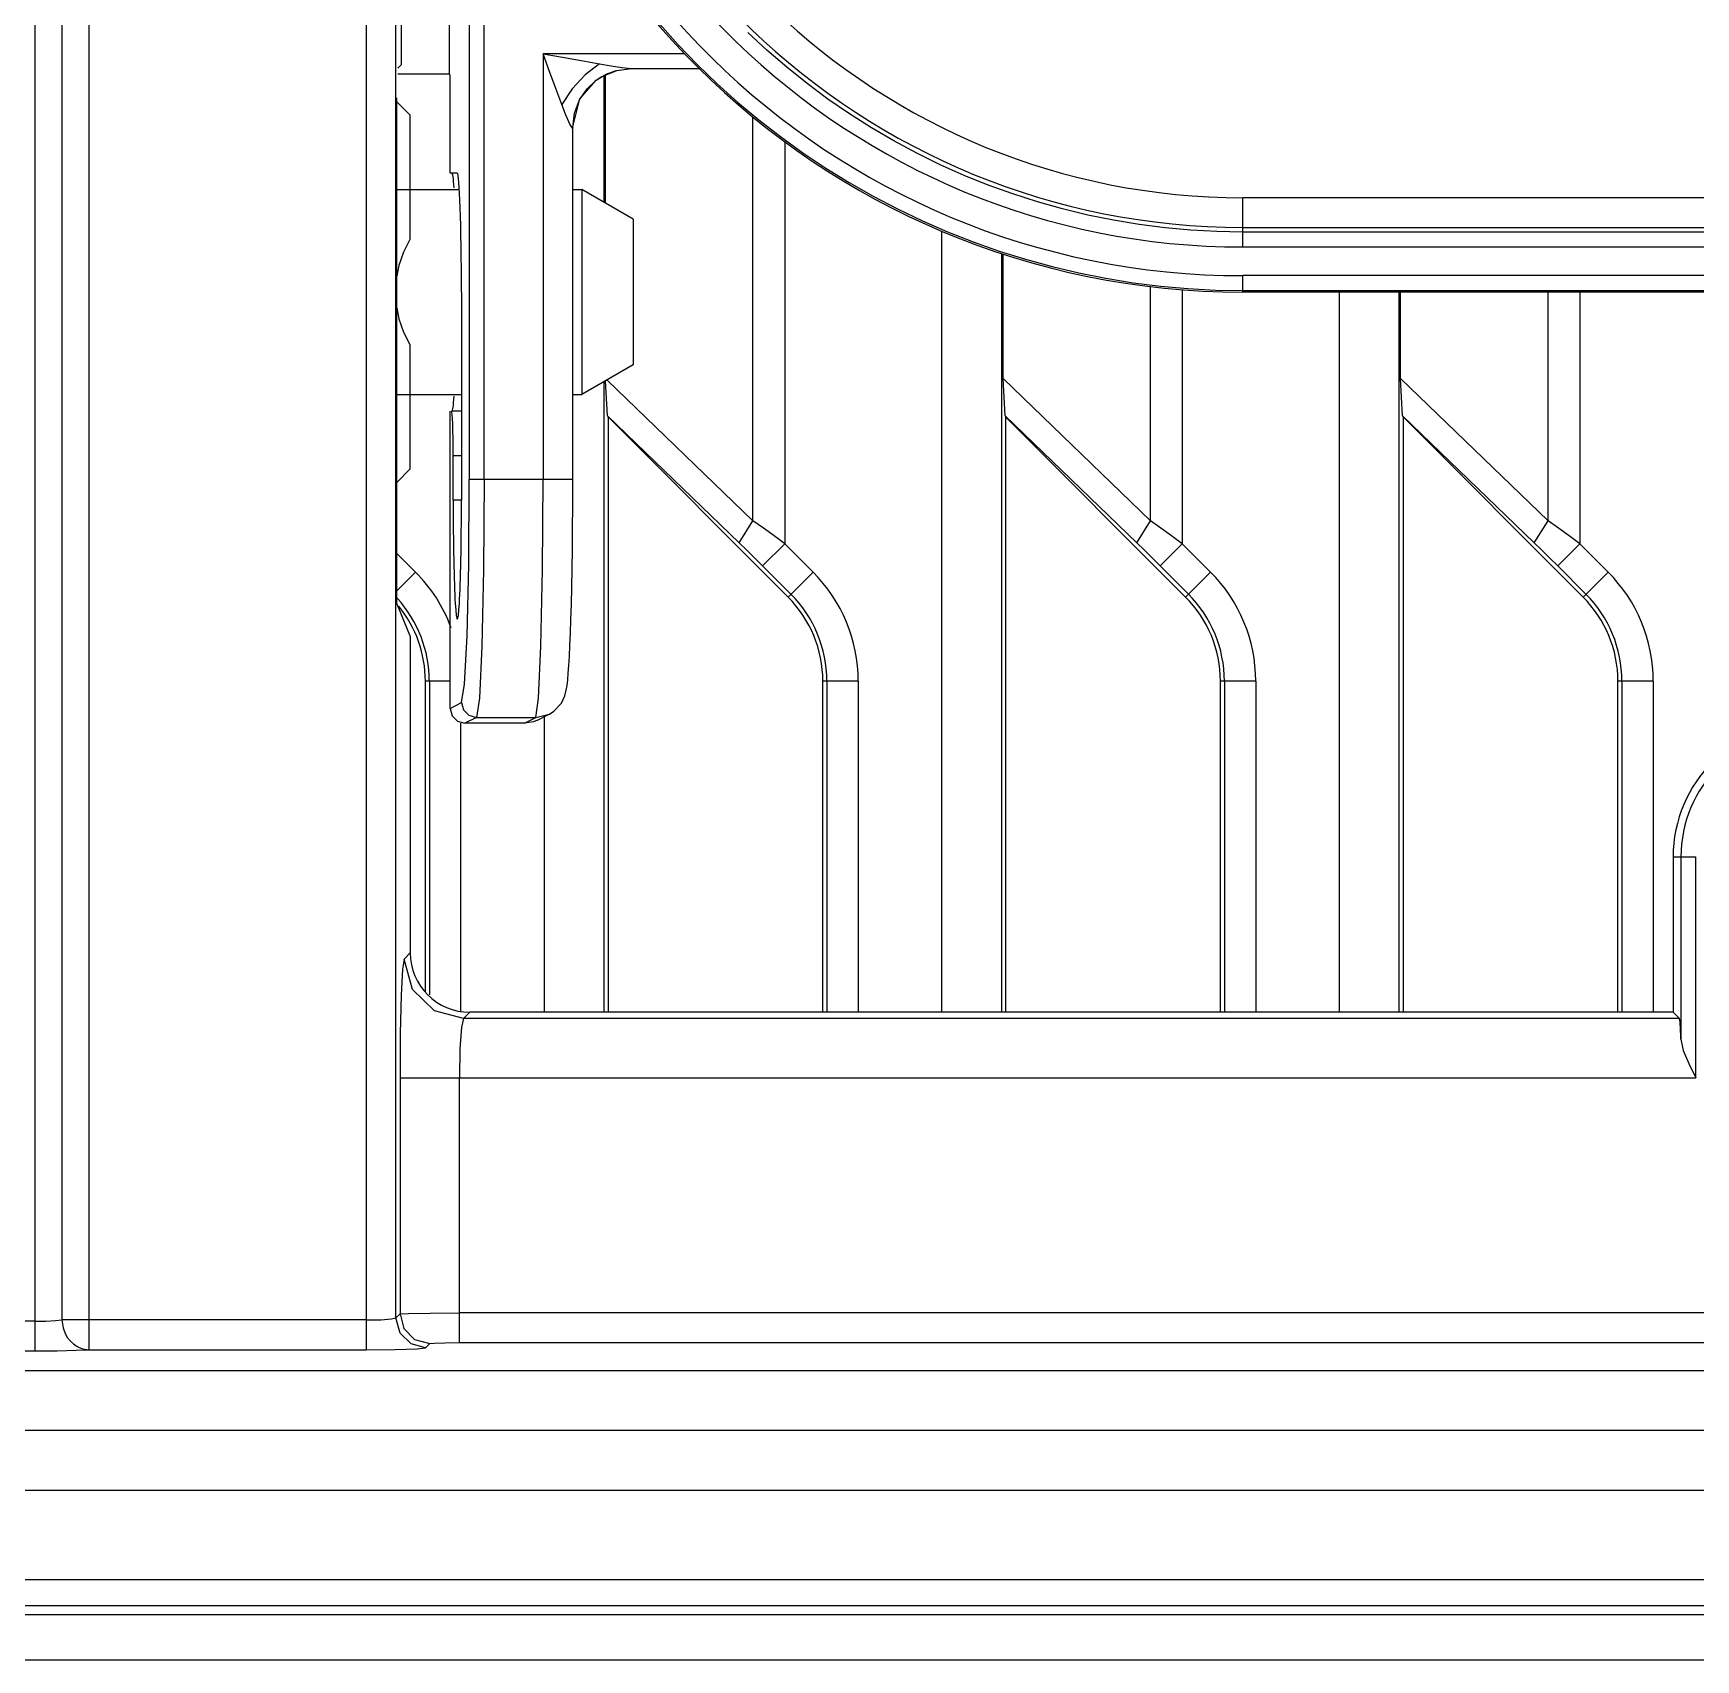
# Model space of a CAD drawing. Header units: millimetres. Extents: x -3132 to 28633, y 682 to 5849.
# Drawn here: x -813.9 to -757.9, y 1987.1 to 2041.8 of the extents above; entities that cross this region are included whole.
import ezdxf

# ---------------------------------------------------------------- set-up
doc = ezdxf.new("R2010")
doc.units = ezdxf.units.MM

msp = doc.modelspace()

# ---------------------------------------------------------------- linework, layer by layer
at = {"linetype": 'Continuous'}
for p, q in [((-813.804, 2425.883), (-813.804, 1997.445)), ((-812.887, 2425.883), (-812.887, 1998.486)), ((-811.97, 1997.487), (-811.97, 2067.69)), ((-802.653, 2063.45), (-802.653, 1997.487)), ((-801.654, 1998.553), (-801.654, 2061.167)), ((-801.467, 2040.715), (-801.467, 2060.889)), ((-799.869, 2059.341), (-799.869, 2040.376)), ((-799.187, 2058.922), (-799.187, 2026.751)), ((-798.688, 2026.751), (-798.688, 2054.091)), ((-791.944, 2041.076), (-796.706, 2041.076)), ((-796.706, 2041.076), (-796.706, 2026.751)), ((-801.467, 2040.715), (-801.591, 2040.591)), ((-799.869, 2040.393), (-801.591, 2040.393)), ((-799.834, 2040.358), (-799.869, 2040.393)), ((-799.834, 2037.058), (-799.834, 2040.358)), ((-794.805, 2040.733), (-795.293, 2040.364)), ((-794.662, 2040.334), (-794.662, 2036.081)), ((-794.606, 2036.048), (-794.606, 2040.357)), ((-794.224, 2040.516), (-793.735, 2040.576)), ((-794.056, 2040.61), (-793.735, 2040.576)), ((-793.735, 2040.576), (-791.432, 2040.576)), ((-795.466, 2039.557), (-794.915, 2040.188)), ((-801.624, 2022.57), (-801.624, 2039.597)), ((-801.624, 2039.462), (-801.17, 2039.008)), ((-795.716, 2038.577), (-795.466, 2039.557)), ((-801.17, 2034.847), (-801.17, 2039.008)), ((-789.645, 2025.366), (-789.645, 2038.947)), ((-795.707, 2026.751), (-795.707, 2038.595)), ((-788.576, 2038.117), (-788.576, 2024.593)), ((-799.59, 2037.058), (-799.834, 2037.058)), ((-801.624, 2036.508), (-799.523, 2036.508)), ((-795.707, 2036.508), (-795.403, 2036.508)), ((-793.67, 2035.508), (-795.403, 2036.508)), ((-795.403, 2036.508), (-795.403, 2029.608)), ((-748.17, 2036.233), (-773.17, 2036.233)), ((-773.17, 2034.575), (-773.17, 2036.233)), ((-793.67, 2035.508), (-793.67, 2030.608)), ((-783.29, 2008.837), (-783.29, 2035.111)), ((-773.17, 2035.234), (-748.17, 2035.233)), ((-748.17, 2035.075), (-773.17, 2035.075)), ((-781.292, 2034.361), (-781.292, 2008.837)), ((-781.236, 2030.156), (-781.236, 2034.343)), ((-773.17, 2034.575), (-709.17, 2034.575)), ((-709.17, 2033.611), (-773.17, 2033.611)), ((-773.17, 2033.058), (-773.17, 2033.611)), ((-799.45, 2033.058), (-799.45, 2026.058)), ((-776.275, 2025.366), (-776.275, 2033.248)), ((-775.206, 2033.14), (-775.206, 2024.593)), ((-773.17, 2033.111), (-709.17, 2033.111)), ((-709.17, 2033.058), (-773.17, 2033.058)), ((-769.92, 2008.837), (-769.92, 2033.058)), ((-767.922, 2033.058), (-767.922, 2008.837)), ((-767.866, 2030.156), (-767.866, 2033.058)), ((-762.905, 2025.366), (-762.905, 2033.058)), ((-761.833, 2033.058), (-761.833, 2024.59)), ((-801.17, 2027.108), (-801.17, 2031.269)), ((-793.67, 2030.608), (-795.403, 2029.608)), ((-794.662, 2030.035), (-794.662, 2008.837)), ((-794.538, 2028.892), (-794.602, 2030.07)), ((-789.645, 2025.366), (-794.549, 2030.101)), ((-776.275, 2025.366), (-781.236, 2030.156)), ((-781.168, 2028.892), (-781.236, 2030.156)), ((-762.905, 2025.366), (-767.866, 2030.156)), ((-767.798, 2028.892), (-767.866, 2030.156)), ((-801.624, 2029.608), (-799.45, 2029.608)), ((-795.707, 2029.608), (-795.403, 2029.608)), ((-799.834, 2019.058), (-799.834, 2029.058)), ((-799.45, 2029.058), (-799.782, 2029.058)), ((-794.537, 2028.878), (-794.521, 2028.878)), ((-794.535, 2028.895), (-790.108, 2024.621)), ((-794.521, 2028.878), (-794.521, 2008.837)), ((-794.521, 2028.864), (-788.466, 2022.802)), ((-781.167, 2028.878), (-781.151, 2028.878)), ((-781.165, 2028.895), (-776.738, 2024.621)), ((-781.151, 2028.878), (-781.151, 2008.837)), ((-781.151, 2028.864), (-775.096, 2022.802)), ((-767.797, 2028.878), (-767.781, 2028.878)), ((-767.795, 2028.895), (-763.368, 2024.621)), ((-767.781, 2028.878), (-767.781, 2008.837)), ((-767.781, 2028.864), (-761.726, 2022.802)), ((-799.729, 2027.558), (-799.45, 2027.558)), ((-799.729, 2026.058), (-799.729, 2027.558)), ((-801.624, 2026.654), (-801.17, 2027.108)), ((-795.706, 2026.751), (-799.187, 2026.751)), ((-799.45, 2026.058), (-799.729, 2026.058)), ((-790.108, 2024.621), (-789.645, 2025.366)), ((-776.738, 2024.621), (-776.275, 2025.366)), ((-763.368, 2024.621), (-762.905, 2025.366)), ((-800.996, 2023.642), (-801.624, 2024.271)), ((-788.576, 2024.593), (-789.321, 2023.848)), ((-787.626, 2023.642), (-788.576, 2024.593)), ((-775.206, 2024.593), (-775.951, 2023.848)), ((-774.256, 2023.642), (-775.206, 2024.593)), ((-762.581, 2023.848), (-761.835, 2024.592)), ((-760.886, 2023.642), (-761.833, 2024.59)), ((-801.624, 2023.014), (-800.996, 2023.642)), ((-789.321, 2023.848), (-788.371, 2022.897)), ((-788.466, 2022.802), (-787.626, 2023.642)), ((-775.951, 2023.848), (-775.001, 2022.897)), ((-775.096, 2022.802), (-774.256, 2023.642)), ((-762.581, 2023.848), (-761.631, 2022.897)), ((-761.726, 2022.802), (-760.886, 2023.642)), ((-801.624, 2022.57), (-801.17, 2021.474)), ((-801.17, 2021.474), (-801.17, 2010.836)), ((-799.834, 2019.974), (-800.665, 2019.974)), ((-800.665, 2009.526), (-800.665, 2019.974)), ((-800.53, 2019.974), (-800.53, 2009.423)), ((-786.107, 2019.974), (-787.295, 2019.974)), ((-787.295, 2008.837), (-787.295, 2019.974)), ((-787.16, 2019.974), (-787.16, 2008.837)), ((-786.107, 2019.974), (-786.107, 2008.837)), ((-772.737, 2019.974), (-773.925, 2019.974)), ((-773.925, 2008.837), (-773.925, 2019.974)), ((-773.79, 2019.974), (-773.79, 2008.837)), ((-772.737, 2019.974), (-772.737, 2008.837)), ((-759.367, 2019.974), (-760.555, 2019.974)), ((-760.555, 2008.837), (-760.555, 2019.974)), ((-760.42, 2019.974), (-760.42, 2008.837)), ((-759.367, 2019.974), (-759.367, 2008.837)), ((-799.834, 2019.058), (-799.445, 2019.252)), ((-796.946, 2018.752), (-796.854, 2019.401)), ((-799.477, 2018.558), (-799.477, 2008.837)), ((-798.945, 2018.752), (-799.334, 2018.558)), ((-797.334, 2018.558), (-799.334, 2018.558)), ((-798.945, 2018.752), (-796.946, 2018.752)), ((-797.335, 2018.558), (-796.946, 2018.752)), ((-796.946, 2018.752), (-796.499, 2018.858)), ((-796.888, 2018.663), (-796.499, 2018.858)), ((-796.66, 2008.837), (-796.66, 2018.777)), ((-796.499, 2018.858), (-796.487, 2018.864)), ((-758.7, 2014.058), (-757.938, 2014.058)), ((-758.7, 2014.058), (-758.7, 2008.837)), ((-758.437, 2014.058), (-758.437, 2007.929)), ((-757.938, 2006.627), (-757.938, 2014.058)), ((-801.382, 2010.624), (-801.17, 2010.836)), ((-799.172, 2008.837), (-799.384, 2008.625)), ((-758.488, 2008.625), (-799.384, 2008.625)), ((-758.7, 2008.837), (-799.172, 2008.837)), ((-758.7, 2008.837), (-758.488, 2008.625)), ((-801.517, 2006.627), (-757.938, 2006.627)), ((-801.517, 2006.627), (-801.517, 1998.69)), ((-799.518, 1997.724), (-799.518, 2006.627)), ((-813.804, 1998.444), (-815.47, 1998.444)), ((-802.653, 1998.486), (-812.887, 1998.486)), ((-801.517, 1998.69), (-801.654, 1998.553)), ((-682.822, 1998.723), (-799.518, 1998.723)), ((-815.755, 1997.445), (-813.804, 1997.445)), ((-811.97, 1997.487), (-802.653, 1997.487)), ((-800.654, 1997.554), (-800.518, 1997.69)), ((-799.518, 1997.724), (-682.822, 1997.724)), ((-635.399, 1996.777), (-846.942, 1996.777)), ((-848.173, 1994.779), (-634.168, 1994.779)), ((-632.996, 1992.75), (-849.345, 1992.75)), ((-853.267, 1989.752), (-629.074, 1989.752)), ((-629.482, 1988.872), (-852.859, 1988.872)), ((-852.859, 1988.579), (-629.482, 1988.579)), ((-991.17, 1987.058), (-491.17, 1987.058))]:
    msp.add_line(p, q, dxfattribs=at)
for points in [[(-792.78, 2042.066), (-792.161, 2041.377), (-791.518, 2040.711), (-790.851, 2040.067), (-790.162, 2039.448), (-789.451, 2038.854), (-788.72, 2038.286), (-787.968, 2037.744), (-787.198, 2037.229), (-786.41, 2036.743), (-785.605, 2036.284), (-784.784, 2035.855), (-783.948, 2035.455), (-783.099, 2035.085), (-782.237, 2034.746), (-781.363, 2034.438), (-780.479, 2034.161), (-779.586, 2033.916), (-778.684, 2033.703), (-777.776, 2033.523), (-776.861, 2033.375), (-775.942, 2033.259), (-775.019, 2033.177), (-774.095, 2033.127), (-773.17, 2033.111)], [(-773.17, 2035.075), (-774.044, 2035.091), (-774.916, 2035.138), (-775.788, 2035.218), (-776.656, 2035.329), (-777.521, 2035.473), (-778.379, 2035.647), (-779.231, 2035.853), (-780.075, 2036.09), (-780.91, 2036.358), (-781.734, 2036.656), (-782.547, 2036.984), (-783.347, 2037.341), (-784.134, 2037.727), (-784.906, 2038.142), (-785.662, 2038.585), (-786.402, 2039.055), (-787.124, 2039.552), (-787.827, 2040.075), (-788.511, 2040.623), (-789.174, 2041.196), (-789.816, 2041.792)], [(-796.706, 2041.076), (-796.056, 2040.957), (-795.422, 2040.842), (-794.805, 2040.733)], [(-796.072, 2039.363), (-796.277, 2039.905), (-796.488, 2040.478), (-796.706, 2041.076)], [(-795.293, 2040.364), (-795.731, 2039.891), (-796.072, 2039.363)], [(-795.706, 2038.592), (-795.647, 2039.072), (-795.476, 2039.522), (-795.223, 2039.894), (-794.916, 2040.181), (-794.588, 2040.383), (-794.285, 2040.5), (-794.224, 2040.516)], [(-794.915, 2040.188), (-794.754, 2040.296), (-794.224, 2040.516)], [(-794.805, 2040.733), (-794.417, 2040.667), (-794.056, 2040.61)], [(-795.716, 2038.577), (-795.807, 2038.71), (-795.948, 2039.042), (-796.072, 2039.363)], [(-795.706, 2038.592), (-795.706, 2038.589), (-795.709, 2038.583), (-795.716, 2038.577)], [(-801.17, 2034.847), (-801.398, 2034.402), (-801.552, 2033.953), (-801.624, 2033.59)], [(-801.624, 2032.526), (-801.552, 2032.163), (-801.398, 2031.714), (-801.17, 2031.269)], [(-799.445, 2019.252), (-799.345, 2019.87), (-799.262, 2021.495), (-799.207, 2023.891), (-799.187, 2026.751)], [(-798.688, 2026.751), (-798.707, 2023.722), (-798.763, 2021.145), (-798.846, 2019.401), (-798.945, 2018.752)], [(-796.854, 2019.401), (-796.776, 2021.144), (-796.724, 2023.723), (-796.706, 2026.751)], [(-796.086, 2019.237), (-795.973, 2019.484), (-795.927, 2019.664), (-795.9, 2019.831), (-795.878, 2020.016), (-795.858, 2020.237), (-795.839, 2020.5), (-795.82, 2020.81), (-795.802, 2021.17), (-795.785, 2021.581), (-795.769, 2022.046), (-795.754, 2022.564), (-795.741, 2023.134), (-795.73, 2023.751), (-795.72, 2024.415), (-795.713, 2025.12), (-795.708, 2025.861), (-795.706, 2026.63), (-795.706, 2026.751)], [(-788.576, 2024.593), (-788.938, 2024.857), (-789.295, 2025.115), (-789.645, 2025.366)], [(-775.206, 2024.593), (-775.568, 2024.857), (-775.925, 2025.115), (-776.275, 2025.366)], [(-761.833, 2024.589), (-762.198, 2024.857), (-762.554, 2025.115), (-762.905, 2025.366)], [(-790.108, 2024.621), (-789.853, 2024.373), (-789.591, 2024.115), (-789.321, 2023.848)], [(-776.738, 2024.621), (-776.483, 2024.373), (-776.221, 2024.115), (-775.951, 2023.848)], [(-763.368, 2024.621), (-763.113, 2024.373), (-762.851, 2024.115), (-762.581, 2023.848)], [(-799.445, 2019.252), (-799.381, 2019.009), (-799.202, 2018.823), (-798.945, 2018.752)], [(-796.488, 2018.864), (-796.339, 2018.958), (-796.086, 2019.237)], [(-799.834, 2019.058), (-799.765, 2018.805), (-799.583, 2018.624), (-799.334, 2018.558)], [(-796.888, 2018.663), (-797.023, 2018.608), (-797.334, 2018.558)], [(-801.382, 2010.624), (-801.434, 2010.289), (-801.478, 2009.416), (-801.507, 2008.126), (-801.517, 2006.627)], [(-799.384, 2008.625), (-800.36, 2008.881), (-801.098, 2009.599), (-801.382, 2010.624)], [(-799.384, 2008.625), (-799.451, 2008.334), (-799.501, 2007.605), (-799.518, 2006.627)], [(-758.437, 2007.929), (-758.356, 2007.55), (-758.174, 2007.11), (-757.938, 2006.627)], [(-813.804, 1998.444), (-813.427, 1998.449), (-813.106, 1998.464), (-812.887, 1998.486)], [(-812.887, 1998.486), (-812.85, 1998.219), (-812.781, 1998.033), (-812.696, 1997.886), (-812.6, 1997.769), (-812.502, 1997.679), (-812.403, 1997.612), (-812.309, 1997.562), (-812.218, 1997.528), (-812.134, 1997.505), (-812.053, 1997.492), (-811.97, 1997.486)], [(-802.653, 1998.486), (-802.163, 1998.495), (-801.799, 1998.519), (-801.654, 1998.553)], [(-800.654, 1997.554), (-801.142, 1997.682), (-801.511, 1998.041), (-801.654, 1998.553)], [(-801.517, 1998.69), (-801.227, 1998.707), (-800.498, 1998.719), (-799.518, 1998.723)], [(-801.517, 1998.69), (-801.39, 1998.202), (-801.031, 1997.833), (-800.518, 1997.69)], [(-813.804, 1997.445), (-813.052, 1997.45), (-812.405, 1997.465), (-811.97, 1997.487)], [(-802.653, 1997.487), (-801.676, 1997.495), (-800.943, 1997.52), (-800.654, 1997.554)], [(-800.518, 1997.69), (-800.373, 1997.707), (-800.007, 1997.72), (-799.518, 1997.724)]]:
    msp.add_lwpolyline(points, dxfattribs=at)
for centre, radius, start, end in [((-773.17, 2059.058), 26, 180.3249, 270), ((-773.17, 2059.058), 25.447, 180.9134, 270), ((-773.17, 2059.058), 24.483, 181.7405, 270), ((-773.17, 2059.058), 23.824, 182.1728, 270), ((-773.17, 2059.058), 22.825, 182.53, 270), ((-804.665, 2019.974), 5.188, 20.2135, 45), ((-791.295, 2019.974), 5.188, 0, 45), ((-777.925, 2019.974), 5.188, 0, 45), ((-764.555, 2019.974), 5.188, 0, 45), ((-804.665, 2019.974), 4.134, 0, 42.3339), ((-804.665, 2019.974), 4, 0, 39.0265), ((-791.295, 2019.974), 4, 0, 45), ((-791.295, 2019.974), 4.134, 0, 45), ((-777.925, 2019.974), 4, 0, 45), ((-777.925, 2019.974), 4.134, 0, 45), ((-764.555, 2019.974), 4, 0, 45), ((-764.555, 2019.974), 4.134, 0, 45), ((-754.17, 2014.058), 4.529, 0, 180), ((-754.17, 2014.058), 4.267, 0, 180)]:
    msp.add_arc(centre, radius, start, end, dxfattribs=at)
for centre, major_axis, ratio, start_param, end_param in [((-799.764, 2033.058), (0, 4), 0.034921, 5.779492, 6.283185), ((-799.59, 2033.058), (0, 4), 0.034921, -1.570796, 0), ((-799.764, 2033.058), (0, 4), 0.034921, 3.141593, 3.645279), ((-799.782, 2027.558), (0, 1.5), 0.034921, -1.570796, 0), ((-799.59, 2026.058), (0, 4), 0.034921, 1.570796, 4.712389), ((-799.169, 2010.838), (1.416, 1.416), 0.998783, 2.356803, 3.926382), ((-758.49, 2006.627), (0, 2), 0.034921, -0.861353, -0.034907)]:
    msp.add_ellipse(centre, major_axis=major_axis, ratio=ratio, start_param=start_param, end_param=end_param, dxfattribs=at)

doc.saveas('drawing.dxf')
